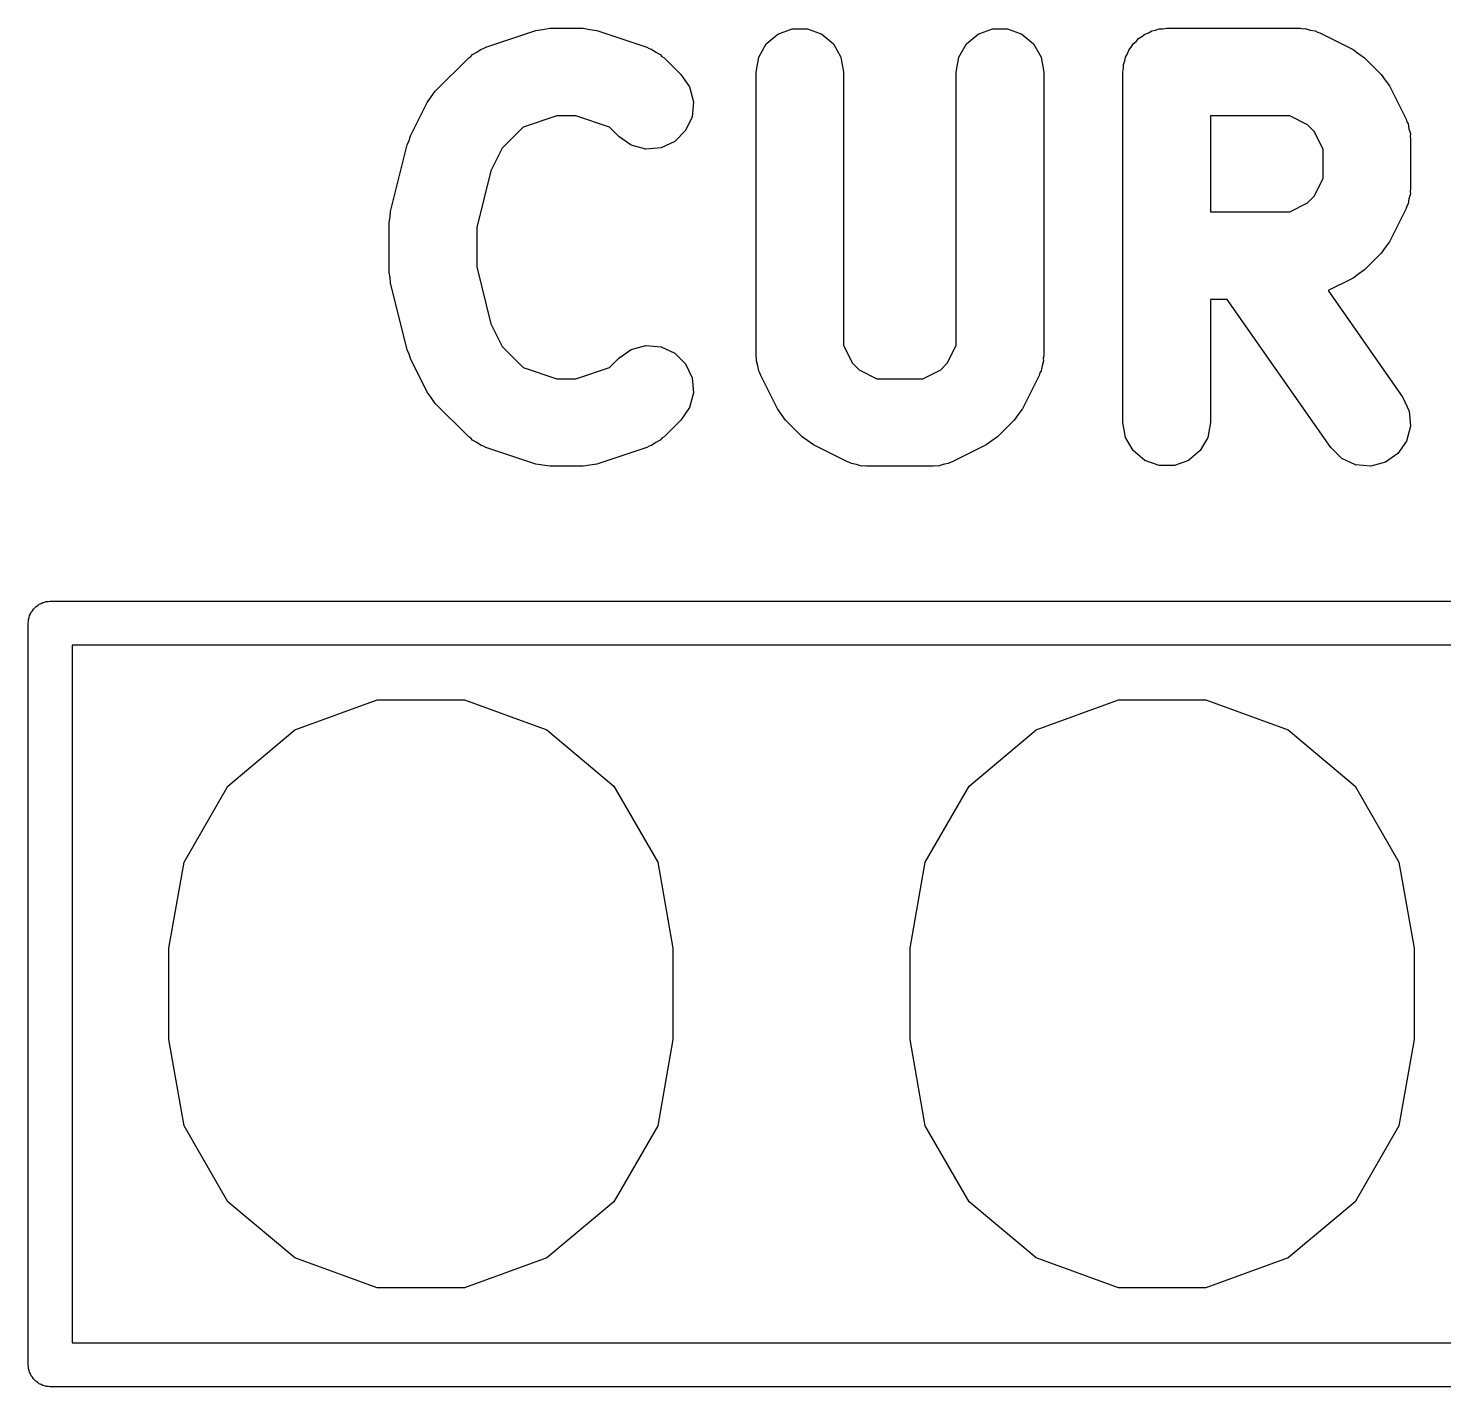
# Model space of a CAD drawing. Extents: x -2.2 to 86.5, y -78.6 to 9.2.
# Drawn here: x 38.535 to 43.385, y -53.345 to -48.693 of the extents above; entities that cross this region are included whole.
import ezdxf

# ---------------------------------------------------------------- set-up
doc = ezdxf.new("R2010")
doc.units = 0
doc.header["$MEASUREMENT"] = 0
doc.layers.add('BLACK', color=7, linetype='CONTINUOUS')

msp = doc.modelspace()

# ---------------------------------------------------------------- linework, layer by layer
at = {"layer": 'Black'}
for p, q in [((40.1026, -48.7577), (40.274, -48.7006)), ((40.274, -48.7006), (40.2978, -48.697)), ((40.2978, -48.697), (40.3214, -48.6929)), ((40.3214, -48.6929), (40.4357, -48.6929)), ((40.4357, -48.6929), (40.4594, -48.697)), ((40.4594, -48.697), (40.4831, -48.7006)), ((40.4831, -48.7006), (40.6546, -48.7577)), ((41.0637, -48.7464), (41.1036, -48.713)), ((41.1036, -48.713), (41.1525, -48.6951)), ((41.1525, -48.6951), (41.2046, -48.6951)), ((41.2046, -48.6951), (41.2536, -48.713)), ((41.2536, -48.713), (41.2935, -48.7464)), ((41.7494, -48.7464), (41.7893, -48.713)), ((41.7893, -48.713), (41.8382, -48.6951)), ((41.8382, -48.6951), (41.8903, -48.6951)), ((41.8903, -48.6951), (41.9393, -48.713)), ((41.9393, -48.713), (41.9792, -48.7464)), ((42.3208, -48.7464), (42.3309, -48.738)), ((42.3309, -48.738), (42.3393, -48.7279)), ((42.3393, -48.7279), (42.3507, -48.7214)), ((42.3507, -48.7214), (42.3607, -48.713)), ((42.3607, -48.713), (42.373, -48.7085)), ((42.373, -48.7085), (42.3844, -48.7019)), ((42.3844, -48.7019), (42.3973, -48.6996)), ((42.3973, -48.6996), (42.4097, -48.6951)), ((42.4097, -48.6951), (42.4228, -48.6951)), ((42.4228, -48.6951), (42.4357, -48.6929)), ((42.4357, -48.6929), (42.8929, -48.6929)), ((42.8929, -48.6929), (42.9014, -48.6944)), ((42.9014, -48.6944), (42.91, -48.6938)), ((42.91, -48.6938), (42.9268, -48.6989)), ((42.9268, -48.6989), (42.9442, -48.7019)), ((42.9442, -48.7019), (42.9517, -48.7062)), ((42.9517, -48.7062), (42.9599, -48.7087)), ((42.9599, -48.7087), (43.0742, -48.7658)), ((40.051, -48.789), (40.0568, -48.7825)), ((40.0568, -48.7825), (40.0722, -48.7741)), ((40.0722, -48.7741), (40.0866, -48.7641)), ((40.0866, -48.7641), (40.095, -48.7618)), ((40.095, -48.7618), (40.1026, -48.7577)), ((40.6546, -48.7577), (40.6622, -48.7618)), ((40.6622, -48.7618), (40.6705, -48.7641)), ((40.6705, -48.7641), (40.6849, -48.7741)), ((40.6849, -48.7741), (40.7004, -48.7825)), ((40.7004, -48.7825), (40.7061, -48.789)), ((41.0376, -48.7916), (41.0637, -48.7464)), ((41.2935, -48.7464), (41.3195, -48.7916)), ((41.7233, -48.7916), (41.7494, -48.7464)), ((41.9792, -48.7464), (42.0052, -48.7916)), ((42.2948, -48.7916), (42.3013, -48.7802)), ((42.3013, -48.7802), (42.3058, -48.7679)), ((42.3058, -48.7679), (42.3142, -48.7578)), ((42.3142, -48.7578), (42.3208, -48.7464)), ((43.0742, -48.7658), (43.0935, -48.7802)), ((43.0935, -48.7802), (43.1132, -48.7939)), ((39.9296, -48.9082), (40.0439, -48.7939)), ((40.0439, -48.7939), (40.051, -48.789)), ((40.7061, -48.789), (40.7132, -48.7939)), ((40.7132, -48.7939), (40.7704, -48.8511)), ((41.0286, -48.8429), (41.0376, -48.7916)), ((41.3195, -48.7916), (41.3286, -48.8429)), ((41.7143, -48.8429), (41.7233, -48.7916)), ((42.0052, -48.7916), (42.0143, -48.8429)), ((42.2857, -48.8429), (42.288, -48.8299)), ((42.288, -48.8168), (42.2925, -48.8045)), ((42.288, -48.8299), (42.288, -48.8168)), ((42.2925, -48.8045), (42.2948, -48.7916)), ((43.1132, -48.7939), (43.1704, -48.8511)), ((40.7704, -48.8511), (40.8002, -48.8937)), ((41.0286, -49.8143), (41.0286, -48.8429)), ((41.3286, -48.8429), (41.3286, -49.7789)), ((41.7143, -49.7789), (41.7143, -48.8429)), ((42.0143, -48.8429), (42.0143, -49.8143)), ((42.2857, -50.0429), (42.2857, -48.8429)), ((43.1704, -48.8511), (43.1841, -48.8708)), ((43.1841, -48.8708), (43.1985, -48.8901)), ((39.9016, -48.9472), (39.9159, -48.9279)), ((39.9159, -48.9279), (39.9296, -48.9082)), ((40.8002, -48.8937), (40.8137, -48.9441)), ((43.1985, -48.8901), (43.2556, -49.0043)), ((39.8444, -49.0615), (39.9016, -48.9472)), ((40.8137, -48.9441), (40.8092, -48.996)), ((40.3458, -48.9929), (40.231, -49.0311)), ((40.4114, -48.9929), (40.3458, -48.9929)), ((40.5261, -49.0311), (40.4114, -48.9929)), ((40.8092, -48.996), (40.7872, -49.0432)), ((42.5857, -48.9929), (42.5857, -49.3214)), ((42.8574, -48.9929), (42.5857, -48.9929)), ((42.9183, -49.0233), (42.8574, -48.9929)), ((42.941, -49.046), (42.9183, -49.0233)), ((43.2556, -49.0043), (43.2581, -49.0126)), ((43.2581, -49.0126), (43.2624, -49.0201)), ((43.2624, -49.0201), (43.2654, -49.0374)), ((39.8331, -49.0922), (39.8397, -49.0772)), ((39.8397, -49.0772), (39.8444, -49.0615)), ((40.231, -49.0311), (40.159, -49.1031)), ((40.5582, -49.0632), (40.5261, -49.0311)), ((40.6009, -49.0931), (40.5582, -49.0632)), ((40.7872, -49.0432), (40.7503, -49.08)), ((42.9714, -49.1068), (42.941, -49.046)), ((43.2654, -49.0374), (43.2704, -49.0543)), ((43.2704, -49.0543), (43.2699, -49.0629)), ((43.2699, -49.0629), (43.2714, -49.0714)), ((43.2714, -49.0714), (43.2714, -49.2429)), ((39.7759, -49.3208), (39.8331, -49.0922)), ((40.159, -49.1031), (40.1201, -49.1809)), ((40.6512, -49.1066), (40.6009, -49.0931)), ((40.7031, -49.102), (40.6512, -49.1066)), ((40.7503, -49.08), (40.7031, -49.102)), ((42.9714, -49.2074), (42.9714, -49.1068)), ((40.1201, -49.1809), (40.0714, -49.3756)), ((42.941, -49.2683), (42.9714, -49.2074)), ((42.9183, -49.291), (42.941, -49.2683)), ((43.2704, -49.26), (43.2654, -49.2769)), ((43.2714, -49.2429), (43.2699, -49.2514)), ((43.2699, -49.2514), (43.2704, -49.26)), ((39.7746, -49.3391), (39.7759, -49.3208)), ((42.8574, -49.3214), (42.9183, -49.291)), ((43.2556, -49.3099), (43.1985, -49.4242)), ((43.2581, -49.3016), (43.2556, -49.3099)), ((43.2624, -49.2942), (43.2581, -49.3016)), ((43.2654, -49.2769), (43.2624, -49.2942)), ((39.7714, -49.3571), (39.7746, -49.3391)), ((39.7714, -49.5286), (39.7714, -49.3571)), ((42.5857, -49.3214), (42.8574, -49.3214)), ((40.0714, -49.3756), (40.0714, -49.5101)), ((43.1704, -49.4632), (43.1132, -49.5204)), ((43.1841, -49.4435), (43.1704, -49.4632)), ((43.1985, -49.4242), (43.1841, -49.4435)), ((40.0714, -49.5101), (40.1201, -49.7048)), ((39.7746, -49.5466), (39.7714, -49.5286)), ((39.7759, -49.565), (39.7746, -49.5466)), ((43.0742, -49.5484), (42.9885, -49.5913)), ((43.0935, -49.5341), (43.0742, -49.5484)), ((43.1132, -49.5204), (43.0935, -49.5341)), ((39.8331, -49.7935), (39.7759, -49.565)), ((42.9885, -49.5913), (43.2443, -49.9568)), ((42.6433, -49.6214), (42.5857, -49.6214)), ((42.5857, -49.6214), (42.5857, -50.0429)), ((42.9985, -50.1289), (42.6433, -49.6214)), ((40.1201, -49.7048), (40.159, -49.7826)), ((39.8397, -49.8085), (39.8331, -49.7935)), ((40.159, -49.7826), (40.231, -49.8546)), ((40.5582, -49.8225), (40.6009, -49.7926)), ((40.6009, -49.7926), (40.6512, -49.7791)), ((40.6512, -49.7791), (40.7031, -49.7837)), ((40.7031, -49.7837), (40.7503, -49.8057)), ((40.7503, -49.8057), (40.7872, -49.8425)), ((41.3286, -49.7789), (41.359, -49.8397)), ((41.6839, -49.8397), (41.7143, -49.7789)), ((39.8444, -49.8242), (39.8397, -49.8085)), ((39.9016, -49.9385), (39.8444, -49.8242)), ((40.5261, -49.8546), (40.5582, -49.8225)), ((40.7872, -49.8425), (40.8092, -49.8897)), ((41.0301, -49.8228), (41.0286, -49.8143)), ((41.0296, -49.8314), (41.0301, -49.8228)), ((41.0346, -49.8483), (41.0296, -49.8314)), ((41.0376, -49.8656), (41.0346, -49.8483)), ((41.359, -49.8397), (41.3817, -49.8624)), ((41.6611, -49.8624), (41.6839, -49.8397)), ((42.0083, -49.8483), (42.0052, -49.8656)), ((42.0133, -49.8314), (42.0083, -49.8483)), ((42.0143, -49.8143), (42.0128, -49.8228)), ((42.0128, -49.8228), (42.0133, -49.8314)), ((40.231, -49.8546), (40.3458, -49.8929)), ((40.3458, -49.8929), (40.4114, -49.8929)), ((40.4114, -49.8929), (40.5261, -49.8546)), ((40.8092, -49.8897), (40.8137, -49.9416)), ((41.0419, -49.8731), (41.0376, -49.8656)), ((41.0444, -49.8814), (41.0419, -49.8731)), ((41.1015, -49.9957), (41.0444, -49.8814)), ((41.3817, -49.8624), (41.4426, -49.8929)), ((41.4426, -49.8929), (41.6003, -49.8929)), ((41.6003, -49.8929), (41.6611, -49.8624)), ((41.9984, -49.8814), (41.9413, -49.9957)), ((42.0009, -49.8731), (41.9984, -49.8814)), ((42.0052, -49.8656), (42.0009, -49.8731)), ((39.9159, -49.9578), (39.9016, -49.9385)), ((40.8137, -49.9416), (40.8002, -49.992)), ((39.9296, -49.9775), (39.9159, -49.9578)), ((40.0439, -50.0918), (39.9296, -49.9775)), ((40.8002, -49.992), (40.7704, -50.0346)), ((41.1159, -50.015), (41.1015, -49.9957)), ((41.9413, -49.9957), (41.927, -50.015)), ((43.2443, -49.9568), (43.2663, -50.0041)), ((40.7704, -50.0346), (40.7132, -50.0918)), ((41.1296, -50.0346), (41.1159, -50.015)), ((41.1868, -50.0918), (41.1296, -50.0346)), ((41.9132, -50.0346), (41.8561, -50.0918)), ((41.927, -50.015), (41.9132, -50.0346)), ((42.2948, -50.0942), (42.2857, -50.0429)), ((42.5857, -50.0429), (42.5767, -50.0942)), ((43.2663, -50.0041), (43.2709, -50.056)), ((40.051, -50.0967), (40.0439, -50.0918)), ((40.0568, -50.1032), (40.051, -50.0967)), ((40.7061, -50.0967), (40.7004, -50.1032)), ((40.7132, -50.0918), (40.7061, -50.0967)), ((41.2065, -50.1056), (41.1868, -50.0918)), ((41.8561, -50.0918), (41.8364, -50.1056)), ((42.3208, -50.1393), (42.2948, -50.0942)), ((42.5767, -50.0942), (42.5506, -50.1393)), ((43.2709, -50.056), (43.2574, -50.1063)), ((40.0722, -50.1116), (40.0568, -50.1032)), ((40.0866, -50.1217), (40.0722, -50.1116)), ((40.095, -50.1239), (40.0866, -50.1217)), ((40.1026, -50.128), (40.095, -50.1239)), ((40.274, -50.1852), (40.1026, -50.128)), ((40.6546, -50.128), (40.4831, -50.1852)), ((40.6622, -50.1239), (40.6546, -50.128)), ((40.6705, -50.1217), (40.6622, -50.1239)), ((40.6849, -50.1116), (40.6705, -50.1217)), ((40.7004, -50.1032), (40.6849, -50.1116)), ((41.2258, -50.1199), (41.2065, -50.1056)), ((41.3401, -50.177), (41.2258, -50.1199)), ((41.8171, -50.1199), (41.7028, -50.177)), ((41.8364, -50.1056), (41.8171, -50.1199)), ((42.3607, -50.1728), (42.3208, -50.1393)), ((42.5506, -50.1393), (42.5107, -50.1728)), ((43.0354, -50.1657), (42.9985, -50.1289)), ((43.2574, -50.1063), (43.2275, -50.1489)), ((40.2978, -50.1887), (40.274, -50.1852)), ((40.3214, -50.1929), (40.2978, -50.1887)), ((40.4357, -50.1929), (40.3214, -50.1929)), ((40.4594, -50.1887), (40.4357, -50.1929)), ((40.4831, -50.1852), (40.4594, -50.1887)), ((41.3483, -50.1795), (41.3401, -50.177)), ((41.3558, -50.1838), (41.3483, -50.1795)), ((41.3731, -50.1869), (41.3558, -50.1838)), ((41.39, -50.1919), (41.3731, -50.1869)), ((41.3986, -50.1914), (41.39, -50.1919)), ((41.4071, -50.1929), (41.3986, -50.1914)), ((41.6357, -50.1929), (41.4071, -50.1929)), ((41.6442, -50.1914), (41.6357, -50.1929)), ((41.6529, -50.1919), (41.6442, -50.1914)), ((41.6697, -50.1869), (41.6529, -50.1919)), ((41.687, -50.1838), (41.6697, -50.1869)), ((41.6945, -50.1795), (41.687, -50.1838)), ((41.7028, -50.177), (41.6945, -50.1795)), ((42.4097, -50.1906), (42.3607, -50.1728)), ((42.4618, -50.1906), (42.4097, -50.1906)), ((42.5107, -50.1728), (42.4618, -50.1906)), ((43.0826, -50.1877), (43.0354, -50.1657)), ((43.1345, -50.1923), (43.0826, -50.1877)), ((43.1848, -50.1788), (43.1345, -50.1923)), ((43.2275, -50.1489), (43.1848, -50.1788)), ((38.5525, -50.6818), (38.5576, -50.6776)), ((38.5576, -50.6776), (38.5618, -50.6725)), ((38.5618, -50.6725), (38.5675, -50.6693)), ((38.5675, -50.6693), (38.5725, -50.665)), ((38.5725, -50.665), (38.5787, -50.6628)), ((38.5787, -50.6628), (38.5843, -50.6595)), ((38.5843, -50.6595), (38.5908, -50.6584)), ((38.5908, -50.6584), (38.597, -50.6561)), ((38.597, -50.6561), (38.6035, -50.6561)), ((38.6035, -50.6561), (38.61, -50.655)), ((38.61, -50.655), (46.23, -50.655)), ((38.535, -50.73), (38.5361, -50.7235)), ((38.5361, -50.717), (38.5384, -50.7108)), ((38.5361, -50.7235), (38.5361, -50.717)), ((38.5384, -50.7108), (38.5395, -50.7043)), ((38.5395, -50.7043), (38.5428, -50.6987)), ((38.5428, -50.6987), (38.545, -50.6925)), ((38.545, -50.6925), (38.5493, -50.6875)), ((38.5493, -50.6875), (38.5525, -50.6818)), ((38.535, -53.27), (38.535, -50.73)), ((38.685, -50.805), (38.685, -53.195)), ((46.155, -50.805), (38.685, -50.805)), ((39.4482, -51.0958), (39.73, -50.9932)), ((39.73, -50.9932), (40.03, -50.9932)), ((40.03, -50.9932), (40.3118, -51.0958)), ((41.9882, -51.0958), (42.27, -50.9932)), ((42.27, -50.9932), (42.57, -50.9932)), ((42.57, -50.9932), (42.8518, -51.0958)), ((39.2184, -51.2886), (39.4482, -51.0958)), ((40.3118, -51.0958), (40.5416, -51.2886)), ((41.7584, -51.2886), (41.9882, -51.0958)), ((42.8518, -51.0958), (43.0816, -51.2886)), ((39.0685, -51.5483), (39.2184, -51.2886)), ((40.5416, -51.2886), (40.6915, -51.5483)), ((41.6085, -51.5483), (41.7584, -51.2886)), ((43.0816, -51.2886), (43.2315, -51.5483)), ((39.0164, -51.8437), (39.0685, -51.5483)), ((40.6915, -51.5483), (40.7436, -51.8437)), ((41.5564, -51.8437), (41.6085, -51.5483)), ((43.2315, -51.5483), (43.2836, -51.8437)), ((39.0164, -52.1563), (39.0164, -51.8437)), ((40.7436, -51.8437), (40.7436, -52.1563)), ((41.5564, -52.1563), (41.5564, -51.8437)), ((43.2836, -51.8437), (43.2836, -52.1563)), ((39.0685, -52.4517), (39.0164, -52.1563)), ((40.7436, -52.1563), (40.6915, -52.4517)), ((41.6085, -52.4517), (41.5564, -52.1563)), ((43.2836, -52.1563), (43.2315, -52.4517)), ((39.2184, -52.7114), (39.0685, -52.4517)), ((40.6915, -52.4517), (40.5416, -52.7114)), ((41.7584, -52.7114), (41.6085, -52.4517)), ((43.2315, -52.4517), (43.0816, -52.7114)), ((39.4482, -52.9042), (39.2184, -52.7114)), ((40.5416, -52.7114), (40.3118, -52.9042)), ((41.9882, -52.9042), (41.7584, -52.7114)), ((43.0816, -52.7114), (42.8518, -52.9042)), ((39.73, -53.0068), (39.4482, -52.9042)), ((40.3118, -52.9042), (40.03, -53.0068)), ((42.27, -53.0068), (41.9882, -52.9042)), ((42.8518, -52.9042), (42.57, -53.0068)), ((40.03, -53.0068), (39.73, -53.0068)), ((42.57, -53.0068), (42.27, -53.0068)), ((38.685, -53.195), (46.155, -53.195)), ((38.5361, -53.2765), (38.535, -53.27)), ((38.5361, -53.283), (38.5361, -53.2765)), ((38.5384, -53.2892), (38.5361, -53.283)), ((38.5395, -53.2957), (38.5384, -53.2892)), ((38.5428, -53.3013), (38.5395, -53.2957)), ((38.545, -53.3075), (38.5428, -53.3013)), ((38.5493, -53.3125), (38.545, -53.3075)), ((38.5525, -53.3182), (38.5493, -53.3125)), ((38.5576, -53.3224), (38.5525, -53.3182)), ((38.5618, -53.3275), (38.5576, -53.3224)), ((38.5675, -53.3307), (38.5618, -53.3275)), ((38.5725, -53.335), (38.5675, -53.3307)), ((38.5787, -53.3372), (38.5725, -53.335)), ((38.5843, -53.3405), (38.5787, -53.3372)), ((38.5908, -53.3416), (38.5843, -53.3405)), ((38.597, -53.3439), (38.5908, -53.3416)), ((38.6035, -53.3439), (38.597, -53.3439)), ((38.61, -53.345), (38.6035, -53.3439)), ((46.23, -53.345), (38.61, -53.345))]:
    msp.add_line(p, q, dxfattribs=at)

doc.saveas('drawing.dxf')
